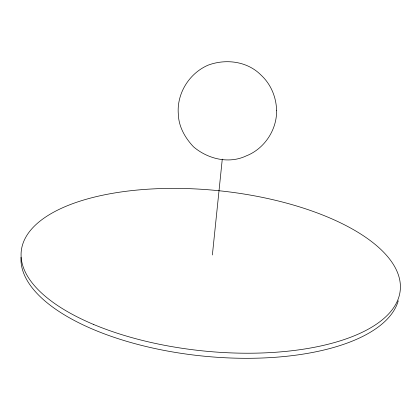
<?xml version="1.0" encoding="UTF-8"?>
<svg xmlns="http://www.w3.org/2000/svg" width="420" height="420" viewBox="0 0 420 420"><rect width="100%" height="100%" fill="white"/><g stroke="black" fill="none" stroke-linecap="round" stroke-linejoin="round"><path stroke-width="0.63" d="M212.378 254.972L222.28 159.133M398.27 300.778A190.16 81.239 5.9 0 1 196.754 355.409A190.16 81.239 5.9 0 1 21 257.318M276.602 110.654C276.88 130.053 264.233 148.969 246.104 155.951C228.764 164.189 207.706 158.939 193.515 146.811C185.299 138.128 178.778 126.929 178.374 114.739C176.337 93.996 189.026 73.322 208.147 65.147C225.892 58.532 247.322 61.262 260.962 75.028C270.926 84.152 276.308 97.235 276.602 110.654M93.377 324.361A190.496 80.488 5.9 0 0 398.454 298.274A190.496 80.488 5.9 0 0 140.39 189.767A190.496 80.488 5.9 0 0 93.377 324.361"/></g></svg>
